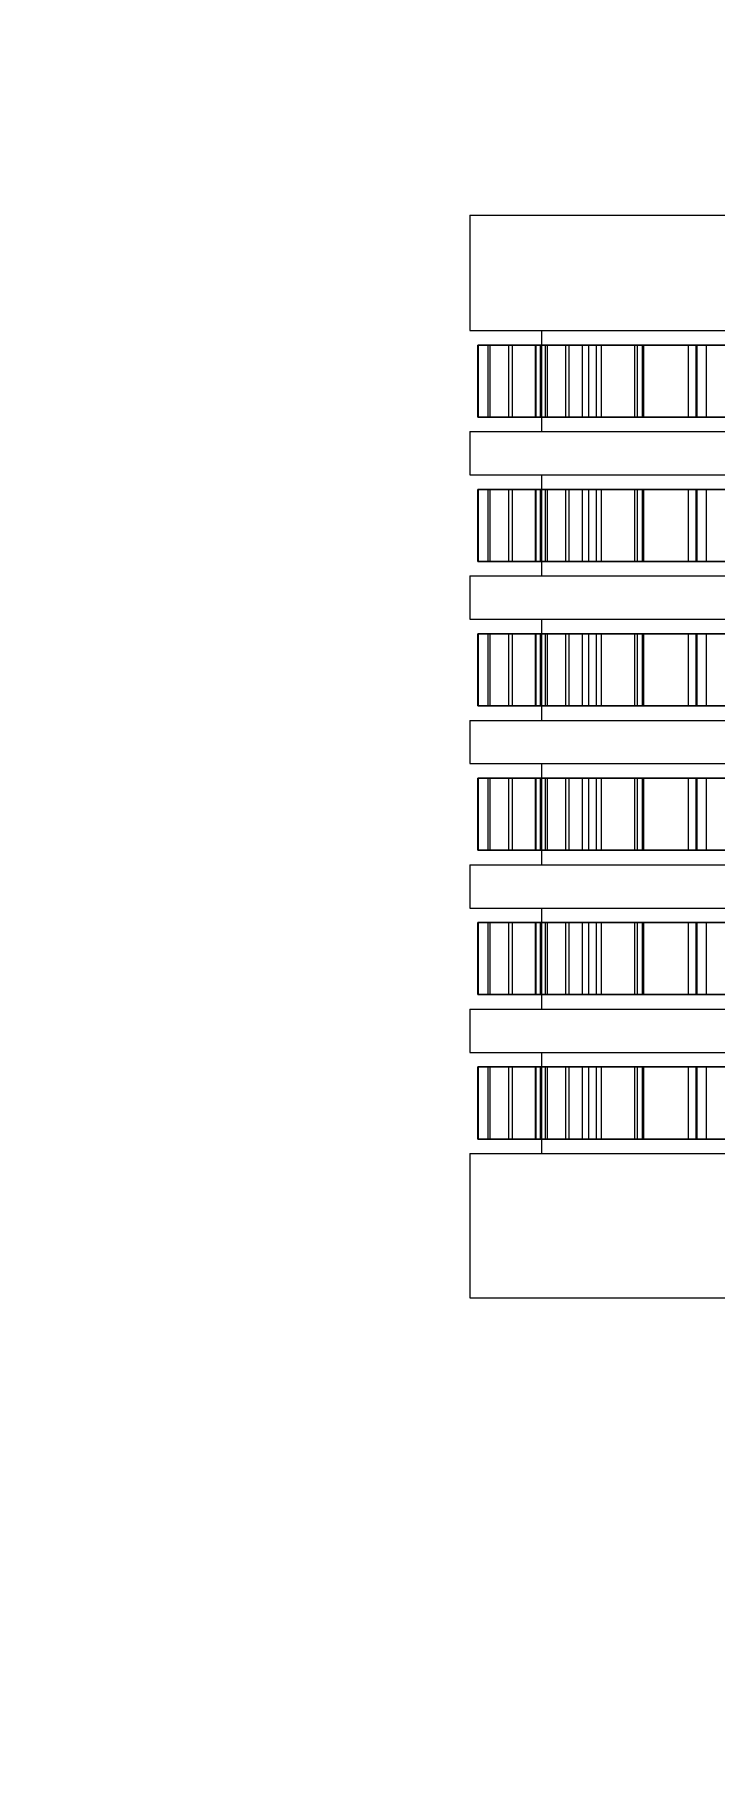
# Model space of a CAD drawing. Header units: millimetres. Extents: x -1970 to 59977, y -65068 to 6837.
# Drawn here: x 24957.9 to 25052.1, y -19724.8 to -19485 of the extents above; entities that cross this region are included whole.
import ezdxf

# ---------------------------------------------------------------- set-up
doc = ezdxf.new("R2010")
doc.units = ezdxf.units.MM
doc.layers.add('COTAS_O', color=1, linetype='Continuous', lineweight=0)
doc.layers.add('superior_briquetadora', color=7, linetype='Continuous', lineweight=0)
doc.dimstyles.new('R19_100', dxfattribs={"dimtxt": 250, "dimasz": 150, "dimexe": 150, "dimexo": 80, "dimgap": 100, "dimtad": 1, "dimtih": 1, "dimtoh": 1, "dimdsep": 46, "dimcen": 0.09, "dimadec": 0, "dimazin": 0, "dimtfac": 1, "dimtdec": 4, "dimtofl": 0, "dimtmove": 0, "dimatfit": 3, "dimfxl": 1, "dimtolj": 1, "dimtzin": 0, "dimarcsym": 0})

# ---------------------------------------------------------------- blocks, each defined once
blk = doc.blocks.new('*D33')
at = {"layer": 'COTAS_O', "color": 0, "lineweight": -2, "transparency": 16777216}
for p, q in [((24628.19, -19560), (24628.19, -20530)), ((26828.19, -19560), (26828.19, -20530)), ((24778.19, -20380), (26678.19, -20380))]:
    blk.add_line(p, q, dxfattribs=at)
at = {"layer": 'COTAS_O', "color": 0, "transparency": 16777216}
for points in [[(24778.19, -20355), (24778.19, -20405), (24628.19, -20380)], [(26678.19, -20355), (26678.19, -20405), (26828.19, -20380)]]:
    blk.add_solid(points, dxfattribs=at)
at = {"layer": 'Defpoints', "color": 0, "transparency": 16777216}
for p in [(24628.19, -19480), (26828.19, -19480), (26828.19, -20380)]:
    blk.add_point(p, dxfattribs=at)

msp = doc.modelspace()

# ---------------------------------------------------------------- linework, layer by layer
at = {"layer": 'superior_briquetadora'}
for p, q in [((25018.187, -19510), (25018.824, -19510)), ((25018.187, -19510), (25018.187, -19526)), ((25018.824, -19510), (25020.732, -19510)), ((25020.732, -19510), (25023.903, -19510)), ((25023.903, -19510), (25028.325, -19510)), ((25028.325, -19510), (25033.979, -19510)), ((25033.979, -19510), (25040.842, -19510)), ((25040.842, -19510), (25048.886, -19510)), ((25048.886, -19510), (25058.078, -19510)), ((25018.187, -19526), (25018.824, -19526)), ((25018.824, -19526), (25020.732, -19526)), ((25020.732, -19526), (25023.903, -19526)), ((25023.903, -19526), (25028.325, -19526)), ((25028.187, -19526), (25028.829, -19526)), ((25028.187, -19540), (25028.187, -19526)), ((25028.325, -19526), (25033.979, -19526)), ((25028.829, -19526), (25030.753, -19526)), ((25030.753, -19526), (25033.951, -19526)), ((25033.951, -19526), (25038.409, -19526)), ((25033.979, -19526), (25040.842, -19526)), ((25038.409, -19526), (25044.108, -19526)), ((25040.842, -19526), (25048.886, -19526)), ((25044.108, -19526), (25051.023, -19526)), ((25048.886, -19526), (25058.078, -19526)), ((25051.023, -19526), (25059.125, -19526)), ((25019.327, -19528), (25019.428, -19528)), ((25020.726, -19528), (25019.327, -19528)), ((25019.327, -19538), (25019.327, -19528)), ((25019.428, -19528), (25021.028, -19528)), ((25019.428, -19538), (25019.428, -19528)), ((25023.617, -19528), (25020.726, -19528)), ((25020.726, -19538), (25020.726, -19528)), ((25021.028, -19528), (25024.119, -19528)), ((25021.028, -19538), (25021.028, -19528)), ((25027.987, -19528), (25023.617, -19528)), ((25023.617, -19538), (25023.617, -19528)), ((25024.119, -19528), (25028.687, -19528)), ((25024.119, -19538), (25024.119, -19528)), ((25028.686, -19528), (25027.323, -19528)), ((25027.323, -19528), (25027.422, -19528)), ((25027.323, -19538), (25027.323, -19528)), ((25027.422, -19528), (25028.98, -19528)), ((25027.422, -19538), (25027.422, -19528)), ((25033.815, -19528), (25027.987, -19528)), ((25027.987, -19538), (25027.987, -19528)), ((25031.502, -19528), (25028.686, -19528)), ((25028.687, -19528), (25034.708, -19528)), ((25028.687, -19538), (25028.687, -19528)), ((25028.98, -19528), (25031.991, -19528)), ((25028.98, -19538), (25028.98, -19528)), ((25035.759, -19528), (25031.502, -19528)), ((25031.502, -19538), (25031.502, -19528)), ((25031.991, -19528), (25036.441, -19528)), ((25031.991, -19538), (25031.991, -19528)), ((25041.072, -19528), (25033.815, -19528)), ((25033.815, -19538), (25033.815, -19528)), ((25034.708, -19528), (25042.155, -19528)), ((25034.708, -19538), (25034.708, -19528)), ((25041.436, -19528), (25035.759, -19528)), ((25035.759, -19538), (25035.759, -19528)), ((25036.441, -19528), (25042.306, -19528)), ((25036.441, -19538), (25036.441, -19528)), ((25049.722, -19528), (25041.072, -19528)), ((25041.072, -19538), (25041.072, -19528)), ((25048.505, -19528), (25041.436, -19528)), ((25041.436, -19538), (25041.436, -19528)), ((25042.155, -19528), (25050.99, -19528)), ((25042.155, -19538), (25042.155, -19528)), ((25042.306, -19528), (25049.56, -19528)), ((25042.306, -19538), (25042.306, -19528)), ((25056.932, -19528), (25048.505, -19528)), ((25048.505, -19538), (25048.505, -19528)), ((25049.56, -19528), (25058.166, -19528)), ((25049.56, -19538), (25049.56, -19528)), ((25059.725, -19528), (25049.722, -19528)), ((25049.722, -19538), (25049.722, -19528)), ((25050.99, -19528), (25061.171, -19528)), ((25050.99, -19538), (25050.99, -19528)), ((25020.726, -19538), (25019.327, -19538)), ((25019.327, -19538), (25019.428, -19538)), ((25019.428, -19538), (25021.028, -19538)), ((25023.617, -19538), (25020.726, -19538)), ((25021.028, -19538), (25024.119, -19538)), ((25027.987, -19538), (25023.617, -19538)), ((25024.119, -19538), (25028.687, -19538)), ((25027.323, -19538), (25027.422, -19538)), ((25028.686, -19538), (25027.323, -19538)), ((25027.422, -19538), (25028.98, -19538)), ((25033.815, -19538), (25027.987, -19538)), ((25031.502, -19538), (25028.686, -19538)), ((25028.687, -19538), (25034.708, -19538)), ((25028.98, -19538), (25031.991, -19538)), ((25035.759, -19538), (25031.502, -19538)), ((25031.991, -19538), (25036.441, -19538)), ((25041.072, -19538), (25033.815, -19538)), ((25034.708, -19538), (25042.155, -19538)), ((25041.436, -19538), (25035.759, -19538)), ((25036.441, -19538), (25042.306, -19538)), ((25049.722, -19538), (25041.072, -19538)), ((25048.505, -19538), (25041.436, -19538)), ((25042.155, -19538), (25050.99, -19538)), ((25042.306, -19538), (25049.56, -19538)), ((25056.932, -19538), (25048.505, -19538)), ((25049.56, -19538), (25058.166, -19538)), ((25059.725, -19538), (25049.722, -19538)), ((25050.99, -19538), (25061.171, -19538)), ((25018.187, -19540), (25018.824, -19540)), ((25018.187, -19540), (25018.187, -19546)), ((25018.824, -19540), (25020.732, -19540)), ((25020.732, -19540), (25023.903, -19540)), ((25023.903, -19540), (25028.325, -19540)), ((25028.187, -19540), (25028.829, -19540)), ((25028.325, -19540), (25033.979, -19540)), ((25028.829, -19540), (25030.753, -19540)), ((25030.753, -19540), (25033.951, -19540)), ((25033.951, -19540), (25038.409, -19540)), ((25033.979, -19540), (25040.842, -19540)), ((25038.409, -19540), (25044.108, -19540)), ((25040.842, -19540), (25048.886, -19540)), ((25044.108, -19540), (25051.023, -19540)), ((25048.886, -19540), (25058.078, -19540)), ((25051.023, -19540), (25059.125, -19540)), ((25018.187, -19546), (25018.824, -19546)), ((25018.824, -19546), (25020.732, -19546)), ((25020.732, -19546), (25023.903, -19546)), ((25023.903, -19546), (25028.325, -19546)), ((25028.187, -19546), (25028.829, -19546)), ((25028.187, -19560), (25028.187, -19546)), ((25028.325, -19546), (25033.979, -19546)), ((25028.829, -19546), (25030.753, -19546)), ((25030.753, -19546), (25033.951, -19546)), ((25033.951, -19546), (25038.409, -19546)), ((25033.979, -19546), (25040.842, -19546)), ((25038.409, -19546), (25044.108, -19546)), ((25040.842, -19546), (25048.886, -19546)), ((25044.108, -19546), (25051.023, -19546)), ((25048.886, -19546), (25058.078, -19546)), ((25051.023, -19546), (25059.125, -19546)), ((25019.327, -19548), (25019.428, -19548)), ((25020.726, -19548), (25019.327, -19548)), ((25019.327, -19558), (25019.327, -19548)), ((25019.428, -19548), (25021.028, -19548)), ((25019.428, -19558), (25019.428, -19548)), ((25023.617, -19548), (25020.726, -19548)), ((25020.726, -19558), (25020.726, -19548)), ((25021.028, -19548), (25024.119, -19548)), ((25021.028, -19558), (25021.028, -19548)), ((25027.987, -19548), (25023.617, -19548)), ((25023.617, -19558), (25023.617, -19548)), ((25024.119, -19548), (25028.687, -19548)), ((25024.119, -19558), (25024.119, -19548)), ((25028.686, -19548), (25027.323, -19548)), ((25027.323, -19548), (25027.422, -19548)), ((25027.323, -19558), (25027.323, -19548)), ((25027.422, -19548), (25028.98, -19548)), ((25027.422, -19558), (25027.422, -19548)), ((25033.815, -19548), (25027.987, -19548)), ((25027.987, -19558), (25027.987, -19548)), ((25031.502, -19548), (25028.686, -19548)), ((25028.687, -19548), (25034.708, -19548)), ((25028.687, -19558), (25028.687, -19548)), ((25028.98, -19548), (25031.991, -19548)), ((25028.98, -19558), (25028.98, -19548)), ((25035.759, -19548), (25031.502, -19548)), ((25031.502, -19558), (25031.502, -19548)), ((25031.991, -19548), (25036.441, -19548)), ((25031.991, -19558), (25031.991, -19548)), ((25041.072, -19548), (25033.815, -19548)), ((25033.815, -19558), (25033.815, -19548)), ((25034.708, -19548), (25042.155, -19548)), ((25034.708, -19558), (25034.708, -19548)), ((25041.436, -19548), (25035.759, -19548)), ((25035.759, -19558), (25035.759, -19548)), ((25036.441, -19548), (25042.306, -19548)), ((25036.441, -19558), (25036.441, -19548)), ((25049.722, -19548), (25041.072, -19548)), ((25041.072, -19558), (25041.072, -19548)), ((25048.505, -19548), (25041.436, -19548)), ((25041.436, -19558), (25041.436, -19548)), ((25042.155, -19548), (25050.99, -19548)), ((25042.155, -19558), (25042.155, -19548)), ((25042.306, -19548), (25049.56, -19548)), ((25042.306, -19558), (25042.306, -19548)), ((25056.932, -19548), (25048.505, -19548)), ((25048.505, -19558), (25048.505, -19548)), ((25049.56, -19548), (25058.166, -19548)), ((25049.56, -19558), (25049.56, -19548)), ((25059.725, -19548), (25049.722, -19548)), ((25049.722, -19558), (25049.722, -19548)), ((25050.99, -19548), (25061.171, -19548)), ((25050.99, -19558), (25050.99, -19548)), ((25020.726, -19558), (25019.327, -19558)), ((25019.327, -19558), (25019.428, -19558)), ((25019.428, -19558), (25021.028, -19558)), ((25023.617, -19558), (25020.726, -19558)), ((25021.028, -19558), (25024.119, -19558)), ((25027.987, -19558), (25023.617, -19558)), ((25024.119, -19558), (25028.687, -19558)), ((25027.323, -19558), (25027.422, -19558)), ((25028.686, -19558), (25027.323, -19558)), ((25027.422, -19558), (25028.98, -19558)), ((25033.815, -19558), (25027.987, -19558)), ((25031.502, -19558), (25028.686, -19558)), ((25028.687, -19558), (25034.708, -19558)), ((25028.98, -19558), (25031.991, -19558)), ((25035.759, -19558), (25031.502, -19558)), ((25031.991, -19558), (25036.441, -19558)), ((25041.072, -19558), (25033.815, -19558)), ((25034.708, -19558), (25042.155, -19558)), ((25041.436, -19558), (25035.759, -19558)), ((25036.441, -19558), (25042.306, -19558)), ((25049.722, -19558), (25041.072, -19558)), ((25048.505, -19558), (25041.436, -19558)), ((25042.155, -19558), (25050.99, -19558)), ((25042.306, -19558), (25049.56, -19558)), ((25056.932, -19558), (25048.505, -19558)), ((25049.56, -19558), (25058.166, -19558)), ((25059.725, -19558), (25049.722, -19558)), ((25050.99, -19558), (25061.171, -19558)), ((25018.187, -19560), (25018.824, -19560)), ((25018.187, -19560), (25018.187, -19566)), ((25018.824, -19560), (25020.732, -19560)), ((25020.732, -19560), (25023.903, -19560)), ((25023.903, -19560), (25028.325, -19560)), ((25028.187, -19560), (25028.829, -19560)), ((25028.325, -19560), (25033.979, -19560)), ((25028.829, -19560), (25030.753, -19560)), ((25030.753, -19560), (25033.951, -19560)), ((25033.951, -19560), (25038.409, -19560)), ((25033.979, -19560), (25040.842, -19560)), ((25038.409, -19560), (25044.108, -19560)), ((25040.842, -19560), (25048.886, -19560)), ((25044.108, -19560), (25051.023, -19560)), ((25048.886, -19560), (25058.078, -19560)), ((25051.023, -19560), (25059.125, -19560)), ((25018.187, -19566), (25018.824, -19566)), ((25018.824, -19566), (25020.732, -19566)), ((25019.327, -19568), (25019.428, -19568)), ((25020.726, -19568), (25019.327, -19568)), ((25019.327, -19578), (25019.327, -19568)), ((25019.428, -19568), (25021.028, -19568)), ((25019.428, -19578), (25019.428, -19568)), ((25023.617, -19568), (25020.726, -19568)), ((25020.726, -19578), (25020.726, -19568)), ((25020.732, -19566), (25023.903, -19566)), ((25021.028, -19568), (25024.119, -19568)), ((25021.028, -19578), (25021.028, -19568)), ((25027.987, -19568), (25023.617, -19568)), ((25023.617, -19578), (25023.617, -19568)), ((25023.903, -19566), (25028.325, -19566)), ((25024.119, -19568), (25028.687, -19568)), ((25024.119, -19578), (25024.119, -19568)), ((25028.686, -19568), (25027.323, -19568)), ((25027.323, -19568), (25027.422, -19568)), ((25027.323, -19578), (25027.323, -19568)), ((25027.422, -19568), (25028.98, -19568)), ((25027.422, -19578), (25027.422, -19568)), ((25033.815, -19568), (25027.987, -19568)), ((25027.987, -19578), (25027.987, -19568)), ((25028.187, -19566), (25028.829, -19566)), ((25028.187, -19580), (25028.187, -19566)), ((25028.325, -19566), (25033.979, -19566)), ((25031.502, -19568), (25028.686, -19568)), ((25028.687, -19568), (25034.708, -19568)), ((25028.687, -19578), (25028.687, -19568)), ((25028.829, -19566), (25030.753, -19566)), ((25028.98, -19568), (25031.991, -19568)), ((25028.98, -19578), (25028.98, -19568)), ((25030.753, -19566), (25033.951, -19566)), ((25035.759, -19568), (25031.502, -19568)), ((25031.502, -19578), (25031.502, -19568)), ((25031.991, -19568), (25036.441, -19568)), ((25031.991, -19578), (25031.991, -19568)), ((25041.072, -19568), (25033.815, -19568)), ((25033.815, -19578), (25033.815, -19568)), ((25033.951, -19566), (25038.409, -19566)), ((25033.979, -19566), (25040.842, -19566)), ((25034.708, -19568), (25042.155, -19568)), ((25034.708, -19578), (25034.708, -19568)), ((25041.436, -19568), (25035.759, -19568)), ((25035.759, -19578), (25035.759, -19568)), ((25036.441, -19568), (25042.306, -19568)), ((25036.441, -19578), (25036.441, -19568)), ((25038.409, -19566), (25044.108, -19566)), ((25040.842, -19566), (25048.886, -19566)), ((25049.722, -19568), (25041.072, -19568)), ((25041.072, -19578), (25041.072, -19568)), ((25048.505, -19568), (25041.436, -19568)), ((25041.436, -19578), (25041.436, -19568)), ((25042.155, -19568), (25050.99, -19568)), ((25042.155, -19578), (25042.155, -19568)), ((25042.306, -19568), (25049.56, -19568)), ((25042.306, -19578), (25042.306, -19568)), ((25044.108, -19566), (25051.023, -19566)), ((25056.932, -19568), (25048.505, -19568)), ((25048.505, -19578), (25048.505, -19568)), ((25048.886, -19566), (25058.078, -19566)), ((25049.56, -19568), (25058.166, -19568)), ((25049.56, -19578), (25049.56, -19568)), ((25059.725, -19568), (25049.722, -19568)), ((25049.722, -19578), (25049.722, -19568)), ((25050.99, -19568), (25061.171, -19568)), ((25050.99, -19578), (25050.99, -19568)), ((25051.023, -19566), (25059.125, -19566)), ((25018.187, -19580), (25018.824, -19580)), ((25018.187, -19580), (25018.187, -19586)), ((25018.824, -19580), (25020.732, -19580)), ((25020.726, -19578), (25019.327, -19578)), ((25019.327, -19578), (25019.428, -19578)), ((25019.428, -19578), (25021.028, -19578)), ((25023.617, -19578), (25020.726, -19578)), ((25020.732, -19580), (25023.903, -19580)), ((25021.028, -19578), (25024.119, -19578)), ((25027.987, -19578), (25023.617, -19578)), ((25023.903, -19580), (25028.325, -19580)), ((25024.119, -19578), (25028.687, -19578)), ((25027.323, -19578), (25027.422, -19578)), ((25028.686, -19578), (25027.323, -19578)), ((25027.422, -19578), (25028.98, -19578)), ((25033.815, -19578), (25027.987, -19578)), ((25028.187, -19580), (25028.829, -19580)), ((25028.325, -19580), (25033.979, -19580)), ((25031.502, -19578), (25028.686, -19578)), ((25028.687, -19578), (25034.708, -19578)), ((25028.829, -19580), (25030.753, -19580)), ((25028.98, -19578), (25031.991, -19578)), ((25030.753, -19580), (25033.951, -19580)), ((25035.759, -19578), (25031.502, -19578)), ((25031.991, -19578), (25036.441, -19578)), ((25041.072, -19578), (25033.815, -19578)), ((25033.951, -19580), (25038.409, -19580)), ((25033.979, -19580), (25040.842, -19580)), ((25034.708, -19578), (25042.155, -19578)), ((25041.436, -19578), (25035.759, -19578)), ((25036.441, -19578), (25042.306, -19578)), ((25038.409, -19580), (25044.108, -19580)), ((25040.842, -19580), (25048.886, -19580)), ((25049.722, -19578), (25041.072, -19578)), ((25048.505, -19578), (25041.436, -19578)), ((25042.155, -19578), (25050.99, -19578)), ((25042.306, -19578), (25049.56, -19578)), ((25044.108, -19580), (25051.023, -19580)), ((25056.932, -19578), (25048.505, -19578)), ((25048.886, -19580), (25058.078, -19580)), ((25049.56, -19578), (25058.166, -19578)), ((25059.725, -19578), (25049.722, -19578)), ((25050.99, -19578), (25061.171, -19578)), ((25051.023, -19580), (25059.125, -19580)), ((25018.187, -19586), (25018.824, -19586)), ((25018.824, -19586), (25020.732, -19586)), ((25020.732, -19586), (25023.903, -19586)), ((25023.903, -19586), (25028.325, -19586)), ((25028.187, -19586), (25028.829, -19586)), ((25028.187, -19600), (25028.187, -19586)), ((25028.325, -19586), (25033.979, -19586)), ((25028.829, -19586), (25030.753, -19586)), ((25030.753, -19586), (25033.951, -19586)), ((25033.951, -19586), (25038.409, -19586)), ((25033.979, -19586), (25040.842, -19586)), ((25038.409, -19586), (25044.108, -19586)), ((25040.842, -19586), (25048.886, -19586)), ((25044.108, -19586), (25051.023, -19586)), ((25048.886, -19586), (25058.078, -19586)), ((25051.023, -19586), (25059.125, -19586)), ((25019.327, -19588), (25019.428, -19588)), ((25020.726, -19588), (25019.327, -19588)), ((25019.327, -19598), (25019.327, -19588)), ((25019.428, -19588), (25021.028, -19588)), ((25019.428, -19598), (25019.428, -19588)), ((25023.617, -19588), (25020.726, -19588)), ((25020.726, -19598), (25020.726, -19588)), ((25021.028, -19588), (25024.119, -19588)), ((25021.028, -19598), (25021.028, -19588)), ((25027.987, -19588), (25023.617, -19588)), ((25023.617, -19598), (25023.617, -19588)), ((25024.119, -19588), (25028.687, -19588)), ((25024.119, -19598), (25024.119, -19588)), ((25028.686, -19588), (25027.323, -19588)), ((25027.323, -19588), (25027.422, -19588)), ((25027.323, -19598), (25027.323, -19588)), ((25027.422, -19588), (25028.98, -19588)), ((25027.422, -19598), (25027.422, -19588)), ((25033.815, -19588), (25027.987, -19588)), ((25027.987, -19598), (25027.987, -19588)), ((25031.502, -19588), (25028.686, -19588)), ((25028.687, -19588), (25034.708, -19588)), ((25028.687, -19598), (25028.687, -19588)), ((25028.98, -19588), (25031.991, -19588)), ((25028.98, -19598), (25028.98, -19588)), ((25035.759, -19588), (25031.502, -19588)), ((25031.502, -19598), (25031.502, -19588)), ((25031.991, -19588), (25036.441, -19588)), ((25031.991, -19598), (25031.991, -19588)), ((25041.072, -19588), (25033.815, -19588)), ((25033.815, -19598), (25033.815, -19588)), ((25034.708, -19588), (25042.155, -19588)), ((25034.708, -19598), (25034.708, -19588)), ((25041.436, -19588), (25035.759, -19588)), ((25035.759, -19598), (25035.759, -19588)), ((25036.441, -19588), (25042.306, -19588)), ((25036.441, -19598), (25036.441, -19588)), ((25049.722, -19588), (25041.072, -19588)), ((25041.072, -19598), (25041.072, -19588)), ((25048.505, -19588), (25041.436, -19588)), ((25041.436, -19598), (25041.436, -19588)), ((25042.155, -19588), (25050.99, -19588)), ((25042.155, -19598), (25042.155, -19588)), ((25042.306, -19588), (25049.56, -19588)), ((25042.306, -19598), (25042.306, -19588)), ((25056.932, -19588), (25048.505, -19588)), ((25048.505, -19598), (25048.505, -19588)), ((25049.56, -19588), (25058.166, -19588)), ((25049.56, -19598), (25049.56, -19588)), ((25059.725, -19588), (25049.722, -19588)), ((25049.722, -19598), (25049.722, -19588)), ((25050.99, -19588), (25061.171, -19588)), ((25050.99, -19598), (25050.99, -19588)), ((25020.726, -19598), (25019.327, -19598)), ((25019.327, -19598), (25019.428, -19598)), ((25019.428, -19598), (25021.028, -19598)), ((25023.617, -19598), (25020.726, -19598)), ((25021.028, -19598), (25024.119, -19598)), ((25027.987, -19598), (25023.617, -19598)), ((25024.119, -19598), (25028.687, -19598)), ((25027.323, -19598), (25027.422, -19598)), ((25028.686, -19598), (25027.323, -19598)), ((25027.422, -19598), (25028.98, -19598)), ((25033.815, -19598), (25027.987, -19598)), ((25031.502, -19598), (25028.686, -19598)), ((25028.687, -19598), (25034.708, -19598)), ((25028.98, -19598), (25031.991, -19598)), ((25035.759, -19598), (25031.502, -19598)), ((25031.991, -19598), (25036.441, -19598)), ((25041.072, -19598), (25033.815, -19598)), ((25034.708, -19598), (25042.155, -19598)), ((25041.436, -19598), (25035.759, -19598)), ((25036.441, -19598), (25042.306, -19598)), ((25049.722, -19598), (25041.072, -19598)), ((25048.505, -19598), (25041.436, -19598)), ((25042.155, -19598), (25050.99, -19598)), ((25042.306, -19598), (25049.56, -19598)), ((25056.932, -19598), (25048.505, -19598)), ((25049.56, -19598), (25058.166, -19598)), ((25059.725, -19598), (25049.722, -19598)), ((25050.99, -19598), (25061.171, -19598)), ((25018.187, -19600), (25018.824, -19600)), ((25018.187, -19600), (25018.187, -19606)), ((25018.824, -19600), (25020.732, -19600)), ((25020.732, -19600), (25023.903, -19600)), ((25023.903, -19600), (25028.325, -19600)), ((25028.187, -19600), (25028.829, -19600)), ((25028.325, -19600), (25033.979, -19600)), ((25028.829, -19600), (25030.753, -19600)), ((25030.753, -19600), (25033.951, -19600)), ((25033.951, -19600), (25038.409, -19600)), ((25033.979, -19600), (25040.842, -19600)), ((25038.409, -19600), (25044.108, -19600)), ((25040.842, -19600), (25048.886, -19600)), ((25044.108, -19600), (25051.023, -19600)), ((25048.886, -19600), (25058.078, -19600)), ((25051.023, -19600), (25059.125, -19600)), ((25018.187, -19606), (25018.824, -19606)), ((25018.824, -19606), (25020.732, -19606)), ((25020.732, -19606), (25023.903, -19606)), ((25023.903, -19606), (25028.325, -19606)), ((25028.187, -19606), (25028.829, -19606)), ((25028.187, -19620), (25028.187, -19606)), ((25028.325, -19606), (25033.979, -19606)), ((25028.829, -19606), (25030.753, -19606)), ((25030.753, -19606), (25033.951, -19606)), ((25033.951, -19606), (25038.409, -19606)), ((25033.979, -19606), (25040.842, -19606)), ((25038.409, -19606), (25044.108, -19606)), ((25040.842, -19606), (25048.886, -19606)), ((25044.108, -19606), (25051.023, -19606)), ((25048.886, -19606), (25058.078, -19606)), ((25051.023, -19606), (25059.125, -19606)), ((25019.327, -19608), (25019.428, -19608)), ((25020.726, -19608), (25019.327, -19608)), ((25019.327, -19618), (25019.327, -19608)), ((25019.428, -19608), (25021.028, -19608)), ((25019.428, -19618), (25019.428, -19608)), ((25023.617, -19608), (25020.726, -19608)), ((25020.726, -19618), (25020.726, -19608)), ((25021.028, -19608), (25024.119, -19608)), ((25021.028, -19618), (25021.028, -19608)), ((25027.987, -19608), (25023.617, -19608)), ((25023.617, -19618), (25023.617, -19608)), ((25024.119, -19608), (25028.687, -19608)), ((25024.119, -19618), (25024.119, -19608)), ((25028.686, -19608), (25027.323, -19608)), ((25027.323, -19608), (25027.422, -19608)), ((25027.323, -19618), (25027.323, -19608)), ((25027.422, -19608), (25028.98, -19608)), ((25027.422, -19618), (25027.422, -19608)), ((25033.815, -19608), (25027.987, -19608)), ((25027.987, -19618), (25027.987, -19608)), ((25031.502, -19608), (25028.686, -19608)), ((25028.687, -19608), (25034.708, -19608)), ((25028.687, -19618), (25028.687, -19608)), ((25028.98, -19608), (25031.991, -19608)), ((25028.98, -19618), (25028.98, -19608)), ((25035.759, -19608), (25031.502, -19608)), ((25031.502, -19618), (25031.502, -19608)), ((25031.991, -19608), (25036.441, -19608)), ((25031.991, -19618), (25031.991, -19608)), ((25041.072, -19608), (25033.815, -19608)), ((25033.815, -19618), (25033.815, -19608)), ((25034.708, -19608), (25042.155, -19608)), ((25034.708, -19618), (25034.708, -19608)), ((25041.436, -19608), (25035.759, -19608)), ((25035.759, -19618), (25035.759, -19608)), ((25036.441, -19608), (25042.306, -19608)), ((25036.441, -19618), (25036.441, -19608)), ((25049.722, -19608), (25041.072, -19608)), ((25041.072, -19618), (25041.072, -19608)), ((25048.505, -19608), (25041.436, -19608)), ((25041.436, -19618), (25041.436, -19608)), ((25042.155, -19608), (25050.99, -19608)), ((25042.155, -19618), (25042.155, -19608)), ((25042.306, -19608), (25049.56, -19608)), ((25042.306, -19618), (25042.306, -19608)), ((25056.932, -19608), (25048.505, -19608)), ((25048.505, -19618), (25048.505, -19608)), ((25049.56, -19608), (25058.166, -19608)), ((25049.56, -19618), (25049.56, -19608)), ((25059.725, -19608), (25049.722, -19608)), ((25049.722, -19618), (25049.722, -19608)), ((25050.99, -19608), (25061.171, -19608)), ((25050.99, -19618), (25050.99, -19608)), ((25020.726, -19618), (25019.327, -19618)), ((25019.327, -19618), (25019.428, -19618)), ((25019.428, -19618), (25021.028, -19618)), ((25023.617, -19618), (25020.726, -19618)), ((25021.028, -19618), (25024.119, -19618)), ((25027.987, -19618), (25023.617, -19618)), ((25024.119, -19618), (25028.687, -19618)), ((25027.323, -19618), (25027.422, -19618)), ((25028.686, -19618), (25027.323, -19618)), ((25027.422, -19618), (25028.98, -19618)), ((25033.815, -19618), (25027.987, -19618)), ((25031.502, -19618), (25028.686, -19618)), ((25028.687, -19618), (25034.708, -19618)), ((25028.98, -19618), (25031.991, -19618)), ((25035.759, -19618), (25031.502, -19618)), ((25031.991, -19618), (25036.441, -19618)), ((25041.072, -19618), (25033.815, -19618)), ((25034.708, -19618), (25042.155, -19618)), ((25041.436, -19618), (25035.759, -19618)), ((25036.441, -19618), (25042.306, -19618)), ((25049.722, -19618), (25041.072, -19618)), ((25048.505, -19618), (25041.436, -19618)), ((25042.155, -19618), (25050.99, -19618)), ((25042.306, -19618), (25049.56, -19618)), ((25056.932, -19618), (25048.505, -19618)), ((25049.56, -19618), (25058.166, -19618)), ((25059.725, -19618), (25049.722, -19618)), ((25050.99, -19618), (25061.171, -19618)), ((25018.187, -19620), (25018.824, -19620)), ((25018.187, -19620), (25018.187, -19626)), ((25018.824, -19620), (25020.732, -19620)), ((25020.732, -19620), (25023.903, -19620)), ((25023.903, -19620), (25028.325, -19620)), ((25028.187, -19620), (25028.829, -19620)), ((25028.325, -19620), (25033.979, -19620)), ((25028.829, -19620), (25030.753, -19620)), ((25030.753, -19620), (25033.951, -19620)), ((25033.951, -19620), (25038.409, -19620)), ((25033.979, -19620), (25040.842, -19620)), ((25038.409, -19620), (25044.108, -19620)), ((25040.842, -19620), (25048.886, -19620)), ((25044.108, -19620), (25051.023, -19620)), ((25048.886, -19620), (25058.078, -19620)), ((25051.023, -19620), (25059.125, -19620)), ((25018.187, -19626), (25018.824, -19626)), ((25018.824, -19626), (25020.732, -19626)), ((25020.732, -19626), (25023.903, -19626)), ((25023.903, -19626), (25028.325, -19626)), ((25028.187, -19626), (25028.829, -19626)), ((25028.187, -19640), (25028.187, -19626)), ((25028.325, -19626), (25033.979, -19626)), ((25028.829, -19626), (25030.753, -19626)), ((25030.753, -19626), (25033.951, -19626)), ((25033.951, -19626), (25038.409, -19626)), ((25033.979, -19626), (25040.842, -19626)), ((25038.409, -19626), (25044.108, -19626)), ((25040.842, -19626), (25048.886, -19626)), ((25044.108, -19626), (25051.023, -19626)), ((25048.886, -19626), (25058.078, -19626)), ((25051.023, -19626), (25059.125, -19626)), ((25019.327, -19628), (25019.428, -19628)), ((25020.726, -19628), (25019.327, -19628)), ((25019.327, -19638), (25019.327, -19628)), ((25019.428, -19628), (25021.028, -19628)), ((25019.428, -19638), (25019.428, -19628)), ((25023.617, -19628), (25020.726, -19628)), ((25020.726, -19638), (25020.726, -19628)), ((25021.028, -19628), (25024.119, -19628)), ((25021.028, -19638), (25021.028, -19628)), ((25027.987, -19628), (25023.617, -19628)), ((25023.617, -19638), (25023.617, -19628)), ((25024.119, -19628), (25028.687, -19628)), ((25024.119, -19638), (25024.119, -19628)), ((25028.686, -19628), (25027.323, -19628)), ((25027.323, -19628), (25027.422, -19628)), ((25027.323, -19638), (25027.323, -19628)), ((25027.422, -19628), (25028.98, -19628)), ((25027.422, -19638), (25027.422, -19628)), ((25033.815, -19628), (25027.987, -19628)), ((25027.987, -19638), (25027.987, -19628)), ((25031.502, -19628), (25028.686, -19628)), ((25028.687, -19628), (25034.708, -19628)), ((25028.687, -19638), (25028.687, -19628)), ((25028.98, -19628), (25031.991, -19628)), ((25028.98, -19638), (25028.98, -19628)), ((25035.759, -19628), (25031.502, -19628)), ((25031.502, -19638), (25031.502, -19628)), ((25031.991, -19628), (25036.441, -19628)), ((25031.991, -19638), (25031.991, -19628)), ((25041.072, -19628), (25033.815, -19628)), ((25033.815, -19638), (25033.815, -19628)), ((25034.708, -19628), (25042.155, -19628)), ((25034.708, -19638), (25034.708, -19628)), ((25041.436, -19628), (25035.759, -19628)), ((25035.759, -19638), (25035.759, -19628)), ((25036.441, -19628), (25042.306, -19628)), ((25036.441, -19638), (25036.441, -19628)), ((25049.722, -19628), (25041.072, -19628)), ((25041.072, -19638), (25041.072, -19628)), ((25048.505, -19628), (25041.436, -19628)), ((25041.436, -19638), (25041.436, -19628)), ((25042.155, -19628), (25050.99, -19628)), ((25042.155, -19638), (25042.155, -19628)), ((25042.306, -19628), (25049.56, -19628)), ((25042.306, -19638), (25042.306, -19628)), ((25056.932, -19628), (25048.505, -19628)), ((25048.505, -19638), (25048.505, -19628)), ((25049.56, -19628), (25058.166, -19628)), ((25049.56, -19638), (25049.56, -19628)), ((25059.725, -19628), (25049.722, -19628)), ((25049.722, -19638), (25049.722, -19628)), ((25050.99, -19628), (25061.171, -19628)), ((25050.99, -19638), (25050.99, -19628)), ((25020.726, -19638), (25019.327, -19638)), ((25019.327, -19638), (25019.428, -19638)), ((25019.428, -19638), (25021.028, -19638)), ((25023.617, -19638), (25020.726, -19638)), ((25021.028, -19638), (25024.119, -19638)), ((25027.987, -19638), (25023.617, -19638)), ((25024.119, -19638), (25028.687, -19638)), ((25027.323, -19638), (25027.422, -19638)), ((25028.686, -19638), (25027.323, -19638)), ((25027.422, -19638), (25028.98, -19638)), ((25033.815, -19638), (25027.987, -19638)), ((25031.502, -19638), (25028.686, -19638)), ((25028.687, -19638), (25034.708, -19638)), ((25028.98, -19638), (25031.991, -19638)), ((25035.759, -19638), (25031.502, -19638)), ((25031.991, -19638), (25036.441, -19638)), ((25041.072, -19638), (25033.815, -19638)), ((25034.708, -19638), (25042.155, -19638)), ((25041.436, -19638), (25035.759, -19638)), ((25036.441, -19638), (25042.306, -19638)), ((25049.722, -19638), (25041.072, -19638)), ((25048.505, -19638), (25041.436, -19638)), ((25042.155, -19638), (25050.99, -19638)), ((25042.306, -19638), (25049.56, -19638)), ((25056.932, -19638), (25048.505, -19638)), ((25049.56, -19638), (25058.166, -19638)), ((25059.725, -19638), (25049.722, -19638)), ((25050.99, -19638), (25061.171, -19638)), ((25018.187, -19640), (25018.824, -19640)), ((25018.187, -19640), (25018.187, -19660)), ((25018.824, -19640), (25020.732, -19640)), ((25020.732, -19640), (25023.903, -19640)), ((25023.903, -19640), (25028.325, -19640)), ((25028.187, -19640), (25028.829, -19640)), ((25028.325, -19640), (25033.979, -19640)), ((25028.829, -19640), (25030.753, -19640)), ((25030.753, -19640), (25033.951, -19640)), ((25033.951, -19640), (25038.409, -19640)), ((25033.979, -19640), (25040.842, -19640)), ((25038.409, -19640), (25044.108, -19640)), ((25040.842, -19640), (25048.886, -19640)), ((25044.108, -19640), (25051.023, -19640)), ((25048.886, -19640), (25058.078, -19640)), ((25051.023, -19640), (25059.125, -19640)), ((25018.187, -19660), (25018.824, -19660)), ((25018.824, -19660), (25020.732, -19660)), ((25020.732, -19660), (25023.903, -19660)), ((25023.903, -19660), (25028.325, -19660)), ((25028.325, -19660), (25033.979, -19660)), ((25033.979, -19660), (25040.842, -19660)), ((25040.842, -19660), (25048.886, -19660)), ((25048.886, -19660), (25058.078, -19660))]:
    msp.add_line(p, q, dxfattribs=at)

# ---------------------------------------------------------------- dimensions: what is measured, and where the dimension line sits
at = {"layer": 'COTAS_O'}
dim = msp.add_aligned_dim(p1=(24628.187, -19480), p2=(26828.187, -19480), distance=-900, text='<> O', dimstyle='R19_100', dxfattribs=at)
dim.commit()
dim.dimension.update_dxf_attribs({"geometry": '*D33', "text_midpoint": (25728.187, -20380)})

doc.saveas('drawing.dxf')
